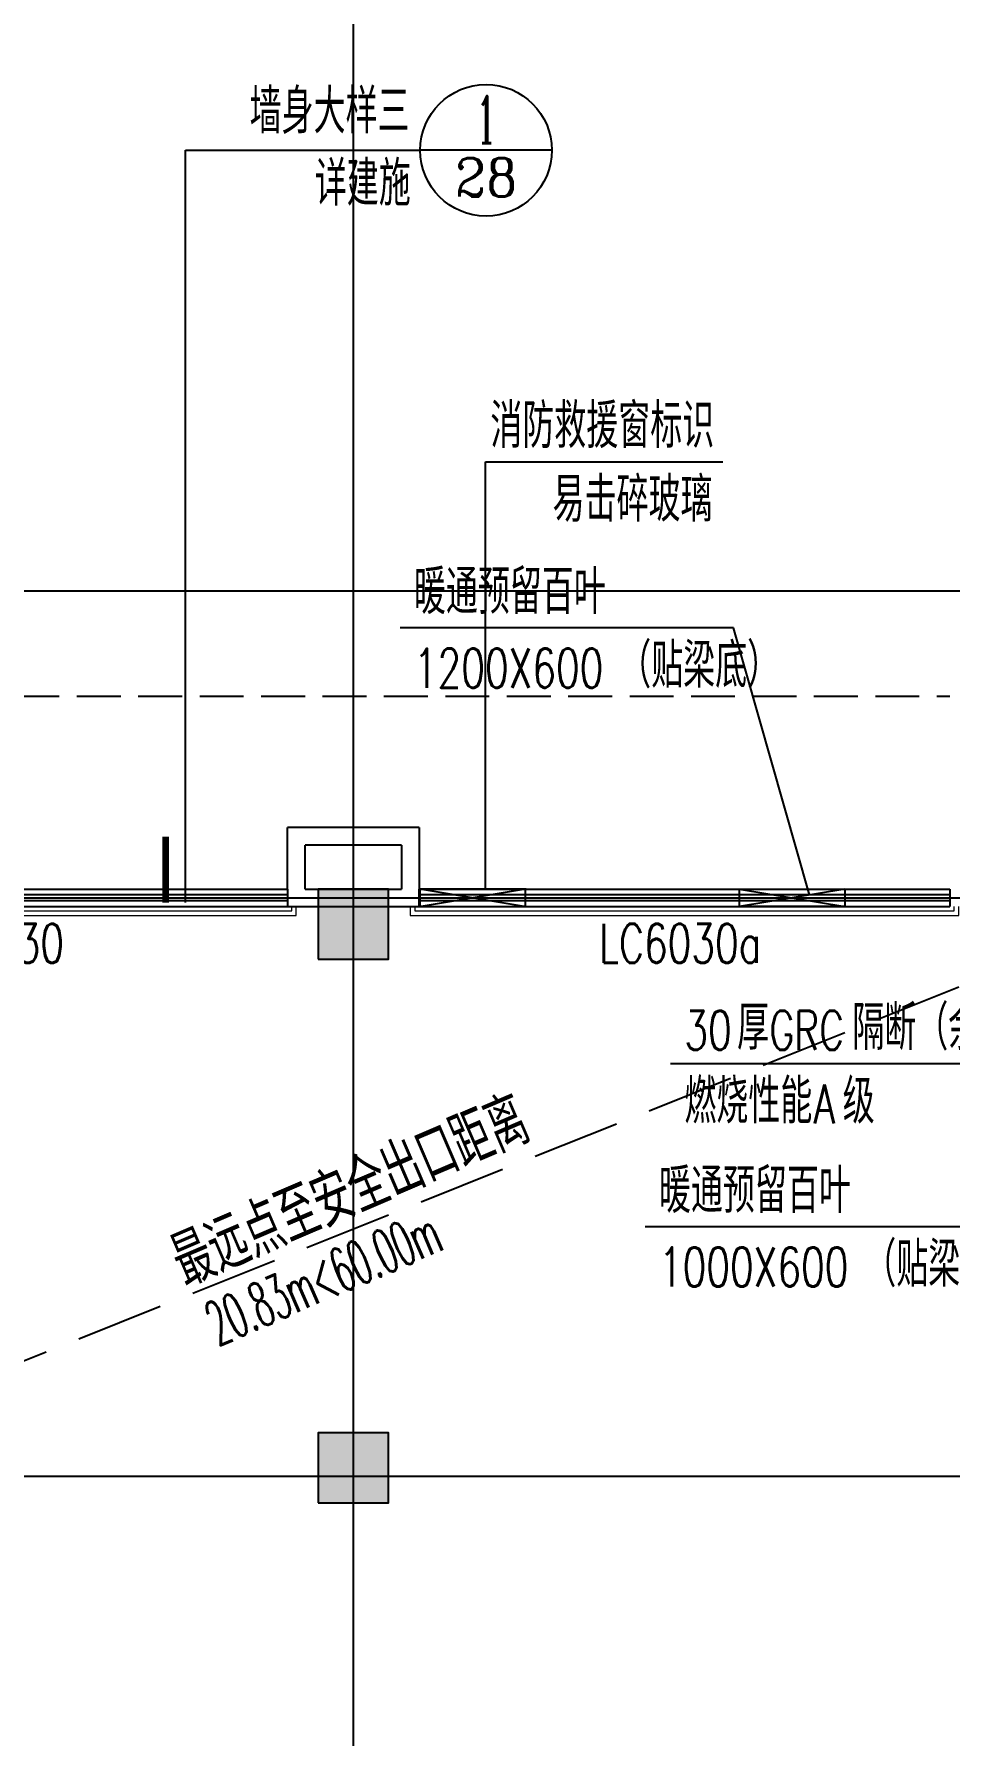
# Model space of a CAD drawing. Extents: x 1738711 to 2346805, y 1189731 to 2516152.
# Drawn here: x 1987754 to 1998192, y 1696268 to 1715674 of the extents above; entities that cross this region are included whole.
import ezdxf
from ezdxf.enums import TextEntityAlignment as Align

# ---------------------------------------------------------------- set-up
doc = ezdxf.new("R2010")
doc.units = 0
doc.header["$LTSCALE"] = 1000
doc.header["$MEASUREMENT"] = 0
doc.linetypes.add('DASH', pattern=[0.35, 0.25, -0.1])
doc.linetypes.add('复件 140224通州运河二期售楼部条件图_t3$0$X-ME SHAFT SH$0$X-B2$0$WATER_LINE', pattern=[0])
for name, color, linetype in [('A-Detl-Thin', 1, 'Continuous'), ('COLUMN', 9, 'Continuous'), ('DIM_IDEN', 3, 'Continuous'), ('DIM_LEAD', 3, 'Continuous'), ('DOTE', 1, 'Continuous'), ('PUB_HATCH', 8, 'Continuous'), ('PUB_TEXT', 7, 'Continuous'), ('WALL', 40, 'Continuous'), ('WINDOW', 144, 'Continuous'), ('WINDOW_TEXT', 7, 'Continuous'), ('文字', 6, 'Continuous'), ('疏散距离', 211, 'DASH'), ('看线', 8, 'Continuous')]:
    doc.layers.add(name, color=color, linetype=linetype)
doc.layers.add('栏杆', color=6, linetype='Continuous', lineweight=15)
doc.styles.add('_TCH_DIM', font='SIMPLEX', dxfattribs={"bigfont": 'GBCBIG'})
doc.styles.add('_TCH_DIM_T3', font='SIMPLEX', dxfattribs={"width": 0.705882, "bigfont": 'GBCBIG'})
doc.styles.add('_TCH_LABEL', font='COMPLEX', dxfattribs={"bigfont": 'GBCBIG'})
doc.styles.add('_TCH_WINDOW', font='SIMPLEX', dxfattribs={"height": 3.5, "bigfont": 'GBCBIG'})

# ---------------------------------------------------------------- blocks, each defined once
blk = doc.blocks.new('jtrsjhtrh')
at = {"layer": 'A-Detl-Thin', "const_width": 20}
blk.add_lwpolyline([(397699, 368025), (397899, 368025), (397899, 366825), (397699, 366825)], close=True, dxfattribs=at)
for points in [[(397899, 366825), (397699, 368025)], [(397699, 366825), (397899, 368025)]]:
    blk.add_lwpolyline(points, dxfattribs=at)
blk = doc.blocks.new('hgerahgrehre')
at = {"layer": '看线'}
for p, q in [((1923667, 1595055), (1923867, 1596255)), ((1923667, 1596255), (1923867, 1595055))]:
    blk.add_line(p, q, dxfattribs=at)
blk.add_lwpolyline([(1923667, 1595055), (1923667, 1596255), (1923867, 1596255), (1923867, 1595055)], close=True, dxfattribs=at)
blk = doc.blocks.new('$TCHSYS$WIN2D')
for p, q in [((-0.5, 0.5), (0.5, 0.5)), ((-0.5, 0.5), (-0.5, -0.5)), ((0.5, 0.5), (0.5, -0.5)), ((0.5, 0.1667), (-0.5, 0.1667)), ((0.5, -0.1667), (-0.5, -0.1667)), ((-0.5, -0.5), (0.5, -0.5))]:
    blk.add_line(p, q)
blk = doc.blocks.new('_FZH')
blk.add_lwpolyline([(-0.5, -0.5), (0.5, -0.5), (0.5, 0.5), (-0.5, 0.5)], close=True)
at = {"layer": 'PUB_HATCH'}
blk.add_solid([(-0.5, -0.5), (0.5, -0.5), (-0.5, 0.5), (0.5, 0.5)], dxfattribs=at)

msp = doc.modelspace()

# ---------------------------------------------------------------- linework, layer by layer
at = {"layer": 'DIM_IDEN'}
for p, q in [((1989478.2, 1714349.3), (1992155.1, 1714349.3)), ((1989478.2, 1705771.3), (1989478.2, 1714349.3)), ((1993655.1, 1714349.3), (1992155.1, 1714349.3))]:
    msp.add_line(p, q, dxfattribs=at)
at = {"layer": 'DIM_IDEN', "const_width": 75}
msp.add_lwpolyline([(1989253.2, 1705771.3), (1989253.2, 1706521.3)], dxfattribs=at)
at = {"layer": 'DIM_IDEN'}
msp.add_circle((1992905.1, 1714349.3), 750, dxfattribs=at)
at = {"layer": 'DIM_LEAD'}
for p, q in [((1992898.9, 1705938), (1992898.9, 1710796.9)), ((1992898.9, 1710796.9), (1995602.1, 1710796.9)), ((1995724.9, 1708903.7), (1991924.8, 1708903.7)), ((1996591.9, 1705858.7), (1995724.9, 1708903.7)), ((1996591.9, 1705858.7), (1995724.9, 1708903.7)), ((1999266.9, 1703934.1), (1995007.9, 1703934.1)), ((1998517.9, 1702075.4), (1994717.8, 1702075.4))]:
    msp.add_line(p, q, dxfattribs=at)
at = {"layer": 'DOTE'}
for p, q in [((1991391.9, 1721249.3), (1991391.9, 1683625.4)), ((1919991.9, 1709325.4), (2001891.9, 1709325.4)), ((1919991.9, 1705825.4), (2001891.9, 1705825.4)), ((2001891.9, 1699225.4), (1919991.9, 1699225.4))]:
    msp.add_line(p, q, dxfattribs=at)
at = {"layer": 'WALL', "linetype": '复件 140224通州运河二期售楼部条件图_t3$0$X-ME SHAFT SH$0$X-B2$0$WATER_LINE'}
for p, q in [((1990641.9, 1705925.4), (1990641.9, 1706625.4)), ((1992141.9, 1706625.4), (1990641.9, 1706625.4)), ((1992141.9, 1706625.4), (1992141.9, 1705925.4)), ((1990841.9, 1705925.4), (1990841.9, 1706425.4)), ((1991941.9, 1706425.4), (1990841.9, 1706425.4)), ((1991941.9, 1706425.4), (1991941.9, 1705925.4)), ((1990641.9, 1705925.4), (1990641.9, 1705725.4)), ((1990841.9, 1705925.4), (1991941.9, 1705925.4)), ((1992141.9, 1705725.4), (1992141.9, 1705925.4)), ((1990641.9, 1705725.4), (1990741.9, 1705725.4)), ((1990741.9, 1705725.4), (1992041.9, 1705725.4)), ((1992041.9, 1705725.4), (1992141.9, 1705725.4))]:
    msp.add_line(p, q, dxfattribs=at)
at = {"layer": '栏杆'}
for points in [[(1983941.9, 1705725.4), (1983941.9, 1705625.4), (1990741.9, 1705625.4), (1990741.9, 1705725.4)], [(1983991.9, 1705725.4), (1983991.9, 1705675.4), (1990691.9, 1705675.4), (1990691.9, 1705725.4)], [(1992041.9, 1705725.4), (1992041.9, 1705625.4), (1998291.9, 1705625.4), (1998291.9, 1705725.4)], [(1992091.9, 1705725.4), (1992091.9, 1705675.4), (1998241.9, 1705675.4), (1998241.9, 1705725.4)]]:
    msp.add_lwpolyline(points, dxfattribs=at)
at = {"layer": '疏散距离', "ltscale": 4}
msp.add_lwpolyline([(1999591.9, 1705325.4), (1983591.9, 1698925.4), (1979991.9, 1698925.4)], dxfattribs=at)
at = {"layer": '看线', "linetype": 'DASH', "ltscale": 2}
msp.add_lwpolyline([(1944091.9, 1708125.4), (1958241.9, 1708125.4), (1958241.9, 1709625.4), (1984041.9, 1709625.4), (1984041.9, 1708125.4), (1998191.9, 1708125.4)], dxfattribs=at)

# ---------------------------------------------------------------- block references
for name, p, rotation in [('jtrsjhtrh', (2360177.4, 1308026.6), 90), ('hgerahgrehre', (400737.3, 3629592.7), 270)]:
    msp.add_blockref(name, p, dxfattribs=dict(rotation=rotation))
at = {"layer": 'COLUMN', "linetype": '复件 140224通州运河二期售楼部条件图_t3$0$X-ME SHAFT SH$0$X-B2$0$WATER_LINE'}
for p, xscale, yscale, zscale, rotation in [((1991391.9, 1705525.4), 800.0000002051238, 800, 800, 359.9999999674499), ((1991391.9, 1699325.4), 800.0000002994202, 799.9999996058177, 799.9999996058177, 7.668955073518528e-08)]:
    msp.add_blockref('_FZH', p, dxfattribs=dict(at, xscale=xscale, yscale=yscale, zscale=zscale, rotation=rotation))
at = {"layer": 'WINDOW', "linetype": '复件 140224通州运河二期售楼部条件图_t3$0$X-ME SHAFT SH$0$X-B2$0$WATER_LINE'}
ref = msp.add_blockref('$TCHSYS$WIN2D', (1987341.9, 1705825.4), dxfattribs=dict(at, xscale=6600, yscale=200, zscale=6600))
ref.add_attrib('A', 'LC6630', (1986501.9, 1705082.4), dxfattribs={"layer": 'WINDOW_TEXT', "linetype": '复件 140224通州运河二期售楼部条件图_t3$0$X-ME SHAFT SH$0$X-B2$0$WATER_LINE', "ltscale": 0.5, "height": 446.25, "style": '_TCH_WINDOW', "width": 0.705882})
ref = msp.add_blockref('$TCHSYS$WIN2D', (1995166.9, 1705825.4), dxfattribs=dict(at, xscale=6050, yscale=200, zscale=6050))
ref.add_attrib('A', 'LC6030a', (1994191.9, 1705082.4), dxfattribs={"layer": 'WINDOW_TEXT', "linetype": '复件 140224通州运河二期售楼部条件图_t3$0$X-ME SHAFT SH$0$X-B2$0$WATER_LINE', "ltscale": 0.5, "height": 446.25, "style": '_TCH_WINDOW', "width": 0.705882})

# ---------------------------------------------------------------- texts
at = {"layer": 'DIM_LEAD', "color": 7, "style": '_TCH_DIM'}
msp.add_text('最远点至安全出口距离', height=600, rotation=23.18314, dxfattribs=at).set_placement((1989486.1, 1701358.7))
at = {"layer": 'PUB_TEXT', "color": 7, "style": '_TCH_DIM'}
for s, height, p in [('墙身大样三', 506.38, (1990210.4, 1714540.3)), ('详建施', 506.38, (1990953.2, 1713717.1)), ('消防救援窗标识', 506.38, (1992953.6, 1710954.4)), ('易击碎玻璃', 506.38, (1993662.9, 1710114.4)), ('暖通预留百叶', 506.38, (1992082.3, 1709061.2)), ('（贴梁底）', 506.38, (1994422.3, 1708221.2)), ('隔断（余同）', 506.38, (1997079, 1704091.6)), ('厚', 506.4, (1995765.4, 1704091.6)), ('燃烧性能', 506.38, (1995165.4, 1703251.6)), ('级', 506.4, (1996969.8, 1703251.6)), ('暖通预留百叶', 506.38, (1994875.3, 1702232.9)), ('（贴梁底）', 506.38, (1997215.3, 1701392.9))]:
    msp.add_text(s, height=height, dxfattribs=at).set_placement(p)
at = {"layer": 'PUB_TEXT', "color": 7, "style": '_TCH_LABEL'}
for s, height, p, p2 in [('1', 535.4, (1992790.4, 1714431.6), (1993019.8, 1714431.6)), ('28', 439.31, (1992549.5, 1713821.6), (1993260.7, 1713821.6))]:
    msp.add_text(s, height=height, dxfattribs=at).set_placement(p, p2, align=Align.FIT)
at = {"layer": 'PUB_TEXT', "color": 7, "style": '_TCH_DIM', "width": 0.705882}
for s, height, p in [('1200X600', 446.25, (1992082.3, 1708221.2)), ('30', 446.25, (1995165.4, 1704091.6)), ('GRC', 446.25, (1996134, 1704091.6)), ('A', 446.2, (1996639.8, 1703251.6)), ('1000X600', 446.25, (1994875.3, 1701392.9))]:
    msp.add_text(s, height=height, dxfattribs=at).set_placement(p)
at = {"layer": '文字', "style": '_TCH_DIM_T3', "width": 0.49827}
msp.add_text('20.83m<60.00m', height=500, rotation=23.18314, dxfattribs=at).set_placement((1989851.6, 1700710.8))

doc.saveas('drawing.dxf')
